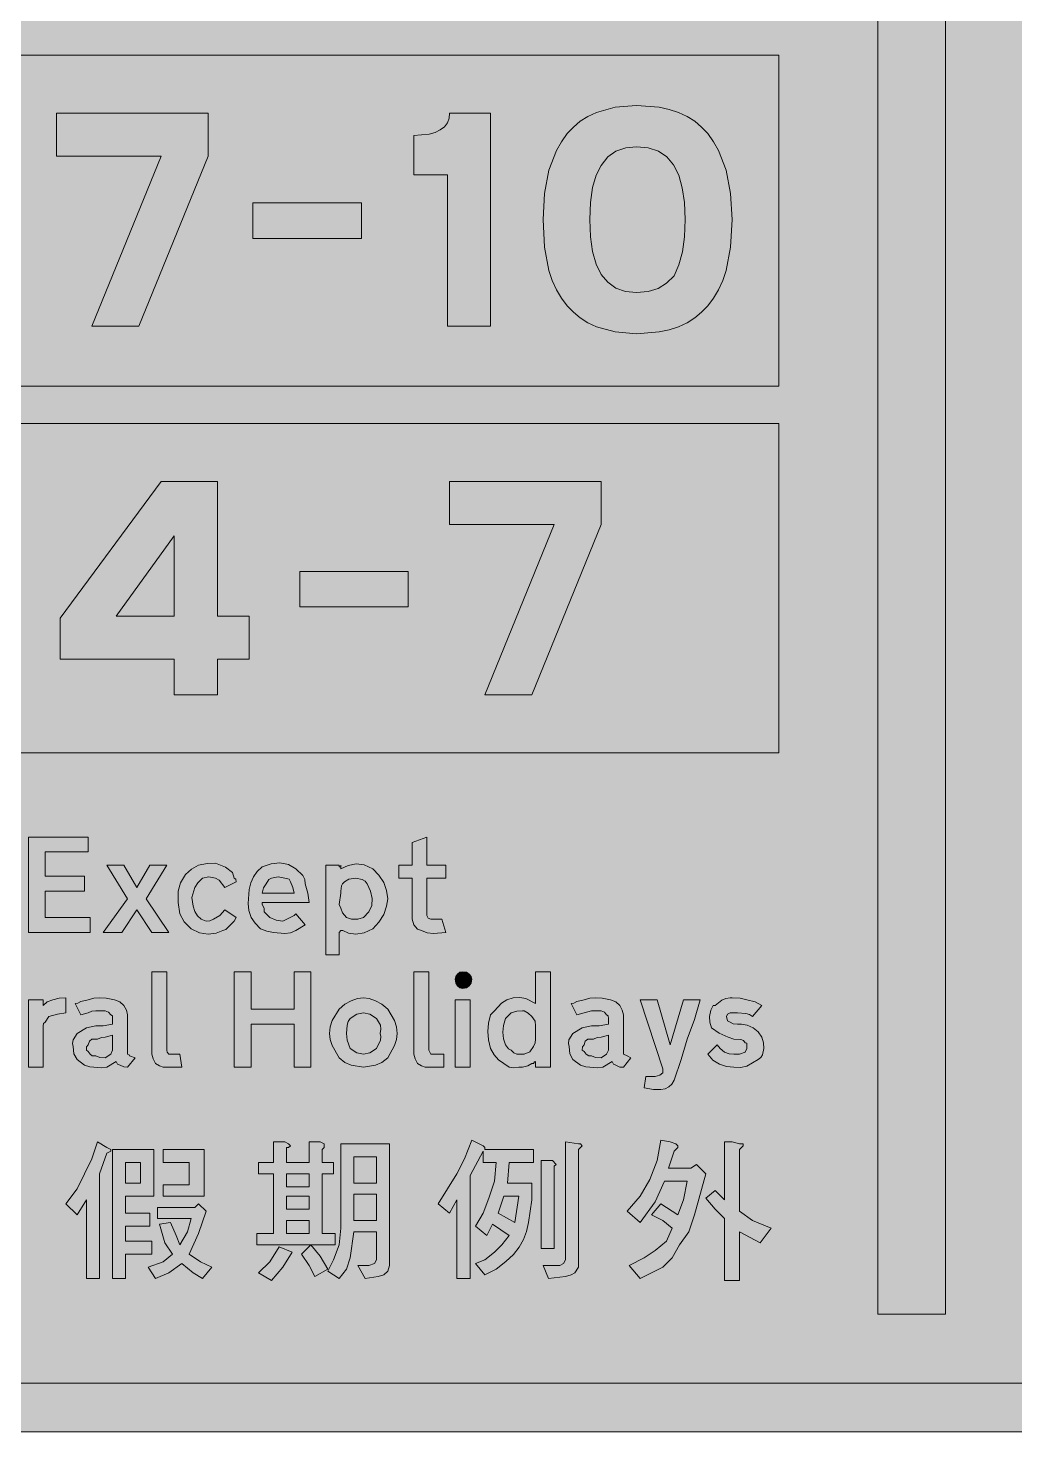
# Model space of a CAD drawing. Header units: metres. Extents: x 142 to 427, y 6 to 266.
# Drawn here: x 189.7 to 284.6, y 6.3 to 141.4 of the extents above; entities that cross this region are included whole.
import ezdxf

# ---------------------------------------------------------------- set-up
doc = ezdxf.new("R2010")
doc.units = ezdxf.units.M
for name, color, linetype, true_color in [('FILL_BLACK_000000', 7, 'Continuous', 0x000000), ('FILL_BLUE_0000FF', 7, 'Continuous', 0x0000ff), ('FILL_WHITE_FFFFFF', 7, 'Continuous', 0xffffff), ('STROKE_BLUE_0000FF', 7, 'Continuous', 0x0000ff), ('STROKE_WHITE_FFFFFF', 7, 'Continuous', 0xffffff)]:
    doc.layers.add(name, color=color, linetype=linetype, true_color=true_color)

msp = doc.modelspace()

# ---------------------------------------------------------------- hatches: boundary and pattern name
at = {"layer": 'FILL_BLACK_000000', "true_color": 0x000000}
h = msp.add_hatch(color=7, dxfattribs=at)
h.dxf.hatch_style = 1
h.paths.add_polyline_path([(256.84, 118.06), (256.51, 117.07), (256.11, 116.18), (255.63, 115.38), (255.06, 114.66), (254.48, 114.03), (253.81, 113.48), (253.07, 113.01), (252.25, 112.63), (251.35, 112.34), (250.38, 112.13), (248.22, 111.96), (246.17, 112.13), (244.35, 112.63), (243.54, 113.01), (242.8, 113.48), (242.14, 114.03), (241.56, 114.66), (240.99, 115.38), (240.51, 116.18), (240.11, 117.07), (239.78, 118.06), (239.36, 120.3), (239.22, 122.94), (239.36, 125.47), (239.78, 127.69), (240.51, 129.6), (240.99, 130.44), (241.56, 131.22), (242.14, 131.85), (242.8, 132.4), (243.54, 132.87), (244.35, 133.24), (246.17, 133.75), (248.22, 133.92), (250.38, 133.75), (251.35, 133.54), (252.25, 133.24), (253.07, 132.87), (253.81, 132.4), (254.48, 131.85), (255.06, 131.22), (255.63, 130.44), (256.11, 129.6), (256.84, 127.69), (257.26, 125.47), (257.4, 122.94), (257.26, 120.3), (256.84, 118.06)])
h.paths.add_polyline_path([(252.62, 126.01), (252.27, 127.22), (251.78, 128.2), (251.12, 128.97), (250.32, 129.52), (249.35, 129.85), (248.22, 129.96), (247.18, 129.86), (246.24, 129.53), (245.44, 128.97), (244.8, 128.16), (244.33, 127.22), (243.99, 126.02), (243.79, 124.59), (243.72, 122.94), (243.79, 121.29), (243.99, 119.87), (244.34, 118.66), (244.82, 117.67), (245.45, 116.91), (246.23, 116.36), (247.15, 116.03), (248.22, 115.92), (249.34, 116.02), (250.29, 116.32), (251.11, 116.83), (251.82, 117.54), (252.29, 118.59), (252.63, 119.83), (252.83, 121.29), (252.9, 122.94), (252.83, 124.59), (252.62, 126.01)], flags=16)
h = msp.add_hatch(color=7, dxfattribs=at)
h.dxf.hatch_style = 1
h.paths.add_polyline_path([(202.5, 129.06), (192.42, 129.06), (192.42, 133.2), (207, 133.2), (207, 129.06), (200.34, 112.68), (195.84, 112.68), (202.5, 129.06)])
h = msp.add_hatch(color=7, dxfattribs=at)
h.dxf.hatch_style = 1
h.paths.add_polyline_path([(234.18, 112.68), (230.04, 112.68), (230.04, 127.26), (226.8, 127.26), (226.8, 131.04), (228.26, 131.17), (228.85, 131.34), (229.32, 131.58), (229.76, 131.88), (230.04, 132.25), (230.18, 132.69), (230.22, 133.2), (234.18, 133.2), (234.18, 112.68)])
h = msp.add_hatch(color=7, dxfattribs=at)
h.dxf.hatch_style = 1
h.paths.add_polyline_path([(221.76, 124.56), (221.76, 121.14), (211.32, 121.14), (211.32, 124.56), (221.76, 124.56)])
h = msp.add_hatch(color=7, dxfattribs=at)
h.dxf.hatch_style = 1
h.paths.add_polyline_path([(210.96, 80.64), (207.9, 80.64), (207.9, 77.22), (203.76, 77.22), (203.76, 80.64), (192.78, 80.64), (192.78, 84.6), (202.5, 97.74), (207.9, 97.74), (207.9, 84.78), (210.96, 84.78), (210.96, 80.64)])
h.paths.add_polyline_path([(203.76, 84.78), (203.76, 92.52), (198.18, 84.78), (203.76, 84.78)], flags=16)
h = msp.add_hatch(color=7, dxfattribs=at)
h.dxf.hatch_style = 1
h.paths.add_polyline_path([(240.3, 93.6), (230.22, 93.6), (230.22, 97.74), (244.8, 97.74), (244.8, 93.6), (238.14, 77.22), (233.64, 77.22), (240.3, 93.6)])
h = msp.add_hatch(color=7, dxfattribs=at)
h.dxf.hatch_style = 1
h.paths.add_polyline_path([(226.26, 89.1), (226.26, 85.68), (215.82, 85.68), (215.82, 89.1), (226.26, 89.1)])
at = {"layer": 'FILL_BLUE_0000FF', "true_color": 0x0000ff}
h = msp.add_hatch(color=7, dxfattribs=at)
h.dxf.hatch_style = 1
h.paths.add_polyline_path([(417.6, 260.64), (418.54, 260.57), (419.45, 260.32), (420.28, 259.88), (421.02, 259.2), (421.7, 258.46), (422.15, 257.62), (422.39, 256.72), (422.46, 255.78), (422.46, 15.84), (422.39, 15), (422.15, 14.13), (421.7, 13.26), (421.02, 12.42), (420.28, 11.82), (419.45, 11.36), (418.54, 11.08), (417.6, 10.98), (151.92, 10.98), (150.95, 11.09), (150.12, 11.34), (149.18, 11.88), (148.5, 12.42), (147.83, 13.23), (147.42, 14.04), (147.11, 15.01), (147.06, 15.84), (147.06, 255.78), (147.16, 256.76), (147.44, 257.68), (147.89, 258.5), (148.48, 259.22), (149.2, 259.81), (150.02, 260.26), (150.94, 260.54), (151.92, 260.64), (417.6, 260.64)])
at = {"layer": 'FILL_WHITE_FFFFFF', "true_color": 0xffffff}
h = msp.add_hatch(color=7, dxfattribs=at)
h.dxf.hatch_style = 1
h.paths.add_polyline_path([(149.96, 6.47), (148.14, 6.97), (146.45, 7.82), (144.9, 9), (144.27, 9.71), (143.72, 10.47), (142.88, 12.15), (142.37, 13.96), (142.2, 15.84), (142.2, 255.78), (142.36, 257.51), (142.58, 258.44), (142.92, 259.38), (143.25, 260.29), (143.71, 261.13), (144.26, 261.91), (144.9, 262.62), (146.54, 263.83), (148.32, 264.78), (149.16, 265.12), (150.05, 265.34), (151.92, 265.5), (417.6, 265.5), (419.4, 265.34), (420.28, 265.12), (421.2, 264.78), (422.96, 263.83), (424.44, 262.62), (425.18, 261.91), (425.79, 261.13), (426.26, 260.29), (426.6, 259.38), (426.94, 258.44), (427.16, 257.51), (427.32, 255.78), (427.32, 15.84), (427.16, 14.13), (426.94, 13.26), (426.6, 12.42), (426.26, 11.51), (425.79, 10.64), (425.18, 9.81), (424.44, 9), (422.96, 7.78), (421.2, 6.84), (419.4, 6.43), (417.6, 6.3), (151.92, 6.3), (149.96, 6.47)])
h = msp.add_hatch(color=7, dxfattribs=at)
h.dxf.hatch_style = 1
h.paths.add_polyline_path([(277.92, 254.16), (277.92, 17.64), (271.44, 17.64), (271.44, 254.16), (277.92, 254.16)])
h = msp.add_hatch(color=7, dxfattribs=at)
h.dxf.hatch_style = 1
h.paths.add_polyline_path([(261.9, 138.78), (261.9, 106.92), (156.6, 106.92), (156.6, 138.78), (261.9, 138.78)])
h = msp.add_hatch(color=7, dxfattribs=at)
h.dxf.hatch_style = 1
h.paths.add_polyline_path([(261.9, 103.32), (261.9, 71.64), (156.6, 71.64), (156.6, 103.32), (261.9, 103.32)])
h = msp.add_hatch(color=7, dxfattribs=at)
h.dxf.hatch_style = 1
h.paths.add_polyline_path([(189.72, 63.54), (195.48, 63.54), (195.48, 62.1), (191.34, 62.1), (191.34, 59.76), (195.12, 59.76), (195.12, 58.32), (191.34, 58.32), (191.34, 55.8), (195.66, 55.8), (195.66, 54.36), (189.72, 54.36), (189.72, 63.54)])
h = msp.add_hatch(color=7, dxfattribs=at)
h.dxf.hatch_style = 1
h.paths.add_polyline_path([(228.17, 55.73), (228.42, 55.62), (228.96, 55.62), (229.5, 55.62), (229.86, 54.36), (228.69, 54.25), (228.09, 54.33), (227.52, 54.54), (227.16, 54.67), (226.8, 55.08), (226.62, 55.62), (226.62, 59.58), (225.36, 59.58), (225.36, 60.84), (226.62, 60.84), (226.62, 63), (228.06, 63.54), (228.06, 60.84), (229.86, 60.84), (229.86, 59.58), (228.06, 59.58), (228.06, 55.98), (228.17, 55.73)])
h = msp.add_hatch(color=7, dxfattribs=at)
h.dxf.hatch_style = 1
h.paths.add_polyline_path([(200.16, 56.52), (198.72, 54.36), (196.92, 54.36), (199.26, 57.6), (197.28, 60.84), (198.9, 60.84), (200.16, 58.68), (201.42, 60.84), (203.04, 60.84), (201.06, 57.6), (203.22, 54.36), (201.6, 54.36), (200.16, 56.52)])
h = msp.add_hatch(color=7, dxfattribs=at)
h.dxf.hatch_style = 1
h.paths.add_polyline_path([(209.52, 55.44), (208.98, 54.9), (208.71, 54.65), (208.44, 54.54), (207.79, 54.29), (207, 54.18), (206.19, 54.31), (205.38, 54.72), (204.71, 55.37), (204.3, 56.16), (204.14, 57.24), (204.12, 58.32), (204.35, 59.13), (204.84, 59.94), (205.4, 60.46), (206.1, 60.84), (206.91, 61), (207.72, 61.02), (208.67, 60.64), (209.34, 60.12), (209.52, 59.58), (209.68, 59.47), (209.7, 59.22), (208.62, 58.68), (208.08, 59.4), (207.72, 59.58), (207.09, 59.71), (206.46, 59.58), (206.03, 59.13), (205.74, 58.68), (205.45, 57.71), (205.56, 56.88), (205.73, 56.38), (205.99, 55.96), (206.34, 55.64), (206.82, 55.44), (207.18, 55.46), (207.54, 55.62), (208.15, 56), (208.62, 56.52), (209.7, 55.8), (209.52, 55.44)])
h = msp.add_hatch(color=7, dxfattribs=at)
h.dxf.hatch_style = 1
h.paths.add_polyline_path([(212.4, 56.34), (212.94, 55.8), (213.57, 55.55), (214.2, 55.44), (215.28, 55.98), (215.46, 56.16), (216.36, 55.08), (215.46, 54.54), (214.92, 54.33), (214.38, 54.25), (213.3, 54.36), (212.67, 54.47), (212.04, 54.72), (211.52, 55.26), (211.14, 55.8), (210.93, 56.47), (210.85, 57.15), (210.96, 58.5), (211.13, 59.14), (211.39, 59.71), (211.74, 60.22), (212.22, 60.66), (213.06, 60.96), (213.91, 61.04), (214.73, 60.89), (215.46, 60.48), (216.11, 59.83), (216.3, 59.44), (216.36, 59.04), (216.61, 58.14), (216.72, 57.24), (212.22, 57.24), (212.22, 57.06), (212.4, 56.7), (212.4, 56.34)])
h.paths.add_polyline_path([(215.17, 58.68), (214.92, 59.22), (214.79, 59.47), (214.38, 59.58), (213.75, 59.71), (213.12, 59.58), (212.85, 59.44), (212.58, 59.04), (212.33, 58.66), (212.22, 58.14), (215.28, 58.14), (215.17, 58.68)], flags=16)
h = msp.add_hatch(color=7, dxfattribs=at)
h.dxf.hatch_style = 1
h.paths.add_polyline_path([(221.24, 60.95), (222.03, 60.86), (222.84, 60.48), (223.44, 59.88), (223.9, 59.17), (224.18, 58.4), (224.28, 57.6), (224.18, 56.87), (223.9, 56.09), (223.44, 55.35), (222.84, 54.72), (222.03, 54.31), (221.22, 54.18), (220.52, 54.29), (219.96, 54.54), (219.78, 54.54), (219.6, 54.36), (219.6, 52.2), (218.34, 52.2), (218.34, 60.84), (219.6, 60.84), (219.6, 60.66), (219.78, 60.66), (219.78, 60.48), (220.49, 60.81), (221.24, 60.95)])
h.paths.add_polyline_path([(219.83, 58.84), (219.78, 58.32), (219.78, 58.14), (219.6, 57.06), (219.78, 56.7), (219.92, 56.25), (220.32, 55.8), (220.79, 55.64), (221.4, 55.62), (221.94, 55.78), (222.48, 56.34), (222.76, 56.94), (222.8, 57.62), (222.63, 58.34), (222.3, 59.04), (222.11, 59.28), (221.83, 59.44), (221.22, 59.58), (220.55, 59.47), (220.14, 59.22), (219.93, 59.05), (219.83, 58.84)], flags=16)
h = msp.add_hatch(color=7, dxfattribs=at)
h.dxf.hatch_style = 1
h.paths.add_polyline_path([(201.6, 50.58), (203.04, 50.58), (203.04, 43.02), (203.06, 42.84), (203.22, 42.66), (203.4, 42.66), (203.94, 42.66), (204.3, 42.66), (204.48, 41.4), (203.58, 41.4), (202.68, 41.4), (202.32, 41.51), (201.96, 41.76), (201.71, 42.21), (201.6, 42.66), (201.6, 50.58)])
h = msp.add_hatch(color=7, dxfattribs=at)
h.dxf.hatch_style = 1
h.paths.add_polyline_path([(215.28, 45.54), (211.14, 45.54), (211.14, 41.4), (209.52, 41.4), (209.52, 50.58), (211.14, 50.58), (211.14, 46.98), (215.28, 46.98), (215.28, 50.58), (216.9, 50.58), (216.9, 41.4), (215.28, 41.4), (215.28, 45.54)])
h = msp.add_hatch(color=7, dxfattribs=at)
h.dxf.hatch_style = 1
h.paths.add_polyline_path([(226.8, 50.58), (228.24, 50.58), (228.24, 43.02), (228.42, 42.66), (228.6, 42.66), (229.14, 42.66), (229.68, 42.66), (229.68, 41.4), (228.78, 41.4), (227.88, 41.4), (227.52, 41.51), (227.16, 41.76), (226.91, 42.21), (226.8, 42.66), (226.8, 50.58)])
h = msp.add_hatch(color=7, dxfattribs=at)
h.dxf.hatch_style = 1
h.paths.add_polyline_path([(232.32, 49.49), (232.13, 49.21), (231.85, 49.02), (231.48, 48.96), (231.22, 49.02), (230.99, 49.21), (230.82, 49.49), (230.76, 49.86), (230.82, 50.12), (230.99, 50.35), (231.22, 50.52), (231.48, 50.58), (231.85, 50.52), (232.13, 50.35), (232.32, 50.12), (232.38, 49.86), (232.32, 49.49)])
h = msp.add_hatch(color=7, dxfattribs=at)
h.dxf.hatch_style = 1
h.paths.add_polyline_path([(237.24, 41.4), (236.88, 41.4), (236.43, 41.33), (235.98, 41.4), (234.95, 42.1), (234.51, 42.59), (234.18, 43.2), (233.98, 44.01), (233.91, 44.82), (233.98, 45.63), (234.18, 46.44), (234.54, 46.8), (235.24, 47.56), (235.73, 47.86), (236.34, 48.06), (236.98, 48.1), (237.56, 47.99), (238.5, 47.52), (238.5, 50.58), (239.94, 50.58), (239.94, 41.4), (238.5, 41.4), (238.5, 41.94), (238.41, 41.92), (238.32, 41.76), (238.14, 41.76), (237.76, 41.51), (237.24, 41.4)])
h.paths.add_polyline_path([(238.32, 43.38), (238.48, 43.74), (238.5, 44.1), (238.5, 45.36), (238.46, 45.81), (238.14, 46.26), (237.78, 46.6), (237.42, 46.8), (237.24, 46.8), (236.7, 46.78), (236.16, 46.62), (235.62, 46.08), (235.42, 45.41), (235.35, 44.75), (235.42, 44.13), (235.62, 43.56), (235.89, 43.15), (236.16, 43.02), (236.43, 42.77), (236.7, 42.66), (237.42, 42.66), (237.94, 42.88), (238.32, 43.38)], flags=16)
h = msp.add_hatch(color=7, dxfattribs=at)
h.dxf.hatch_style = 1
h.paths.add_polyline_path([(191.54, 47.68), (192.06, 47.88), (192.69, 48.04), (193.32, 48.06), (193.32, 46.62), (192.51, 46.51), (191.7, 46.26), (191.34, 45.72), (191.18, 45.61), (191.16, 45.36), (191.16, 41.4), (189.72, 41.4), (189.72, 47.88), (191.16, 47.88), (191.16, 47.34), (191.54, 47.68)])
h = msp.add_hatch(color=7, dxfattribs=at)
h.dxf.hatch_style = 1
h.paths.add_polyline_path([(198.9, 41.42), (198.54, 41.58), (198.29, 41.69), (198.18, 41.94), (197.28, 41.4), (196.72, 41.33), (196.02, 41.4), (195.64, 41.42), (195.12, 41.58), (194.4, 42.12), (194.09, 42.68), (194.04, 43.38), (193.97, 43.68), (194.02, 44.01), (194.4, 44.64), (195.3, 45.18), (196.2, 45.36), (196.92, 45.36), (197.82, 45.54), (197.82, 45.72), (197.82, 46.08), (197.8, 46.33), (197.64, 46.44), (197.44, 46.69), (197.1, 46.8), (196.2, 46.8), (195.84, 46.78), (195.48, 46.62), (194.76, 46.44), (194.22, 47.52), (194.49, 47.54), (194.76, 47.7), (195.48, 47.88), (196.02, 48.04), (196.56, 48.06), (197.21, 48.04), (198, 47.88), (198.52, 47.68), (198.9, 47.34), (199.15, 46.89), (199.26, 46.44), (199.26, 45.72), (199.26, 45), (199.26, 43.02), (199.26, 42.66), (199.42, 42.57), (199.44, 42.48), (199.98, 42.3), (199.26, 41.4), (198.9, 41.42)])
h.paths.add_polyline_path([(197.1, 42.3), (197.64, 42.66), (197.82, 43.02), (197.82, 44.46), (197.1, 44.28), (196.74, 44.26), (196.38, 44.1), (195.84, 44.1), (195.59, 43.9), (195.48, 43.56), (195.32, 43.36), (195.3, 43.02), (195.48, 42.91), (195.66, 42.66), (195.86, 42.5), (196.2, 42.48), (196.58, 42.32), (197.1, 42.3)], flags=16)
h = msp.add_hatch(color=7, dxfattribs=at)
h.dxf.hatch_style = 1
h.paths.add_polyline_path([(218.95, 45.88), (219.6, 46.98), (220.17, 47.45), (220.77, 47.79), (221.37, 47.99), (221.94, 48.06), (222.51, 47.99), (223.11, 47.79), (223.71, 47.45), (224.28, 46.98), (224.93, 45.88), (225.12, 45.28), (225.18, 44.64), (225.12, 44.07), (224.93, 43.47), (224.28, 42.3), (223.71, 41.86), (223.11, 41.58), (221.94, 41.4), (220.77, 41.58), (220.17, 41.86), (219.6, 42.3), (218.95, 43.47), (218.76, 44.07), (218.7, 44.64), (218.76, 45.28), (218.95, 45.88)])
h.paths.add_polyline_path([(220.68, 46.08), (220.47, 45.78), (220.37, 45.43), (220.32, 44.64), (220.37, 43.99), (220.68, 43.2), (221.31, 42.79), (221.94, 42.66), (222.57, 42.79), (223.2, 43.2), (223.58, 43.99), (223.63, 44.34), (223.56, 44.64), (223.63, 45.04), (223.58, 45.43), (223.2, 46.08), (222.57, 46.48), (221.94, 46.62), (221.31, 46.48), (220.68, 46.08)], flags=16)
h = msp.add_hatch(color=7, dxfattribs=at)
h.dxf.hatch_style = 1
h.paths.add_polyline_path([(232.2, 47.88), (232.2, 41.4), (230.76, 41.4), (230.76, 47.88), (232.2, 47.88)])
h = msp.add_hatch(color=7, dxfattribs=at)
h.dxf.hatch_style = 1
h.paths.add_polyline_path([(246.6, 41.4), (246.24, 41.58), (245.99, 41.69), (245.88, 41.94), (244.98, 41.4), (244.42, 41.33), (243.72, 41.4), (243.34, 41.42), (242.82, 41.58), (242.1, 42.12), (241.79, 42.68), (241.74, 43.38), (241.67, 43.68), (241.72, 44.01), (242.1, 44.64), (243, 45.18), (243.9, 45.36), (244.62, 45.36), (245.52, 45.54), (245.52, 45.72), (245.52, 46.08), (245.5, 46.33), (245.34, 46.44), (245.14, 46.69), (244.8, 46.8), (243.9, 46.8), (243.18, 46.62), (242.46, 46.44), (241.92, 47.52), (242.19, 47.54), (242.46, 47.7), (243.18, 47.88), (243.72, 48.04), (244.26, 48.06), (244.91, 48.04), (245.7, 47.88), (246.22, 47.68), (246.6, 47.34), (246.85, 46.89), (246.96, 46.44), (246.96, 45.72), (246.96, 45), (246.96, 43.02), (246.96, 42.66), (247.32, 42.48), (247.68, 42.3), (246.96, 41.4), (246.6, 41.4)])
h.paths.add_polyline_path([(244.8, 42.3), (245.34, 42.66), (245.52, 43.02), (245.52, 44.46), (244.8, 44.28), (244.44, 44.26), (244.08, 44.1), (243.54, 44.1), (243.29, 43.9), (243.18, 43.56), (243.02, 43.36), (243, 43.02), (243.18, 42.91), (243.36, 42.66), (243.63, 42.5), (243.9, 42.48), (244.28, 42.32), (244.8, 42.3)], flags=16)
h = msp.add_hatch(color=7, dxfattribs=at)
h.dxf.hatch_style = 1
h.paths.add_polyline_path([(250.74, 41.22), (248.58, 47.88), (250.2, 47.88), (251.46, 43.56), (252.72, 47.88), (254.34, 47.88), (253.78, 45.99), (253.08, 44.1), (252.52, 42.12), (251.82, 40.14), (251.62, 39.77), (251.33, 39.49), (250.96, 39.3), (250.56, 39.24), (249.84, 39.24), (248.94, 39.42), (249.12, 40.5), (250.02, 40.5), (250.45, 40.61), (250.74, 40.86), (250.74, 41.22)])
h = msp.add_hatch(color=7, dxfattribs=at)
h.dxf.hatch_style = 1
h.paths.add_polyline_path([(257.94, 45.54), (258.05, 45.54), (258.12, 45.54), (258.3, 45.54), (258.86, 45.44), (259.43, 45.18), (259.92, 44.78), (260.28, 44.28), (260.44, 43.74), (260.46, 43.2), (260.33, 42.59), (260.16, 42.31), (259.92, 42.12), (258.82, 41.49), (258.22, 41.36), (257.58, 41.4), (256.88, 41.47), (256.19, 41.69), (255.56, 42.08), (255.06, 42.66), (255.96, 43.56), (256.25, 43.2), (256.68, 42.84), (257.13, 42.68), (257.58, 42.66), (258.12, 42.66), (258.66, 42.84), (258.84, 43.2), (258.84, 43.56), (258.82, 43.72), (258.66, 43.74), (258.49, 43.95), (258.26, 44.05), (257.58, 44.1), (257.04, 44.28), (256.16, 44.66), (255.42, 45.18), (255.26, 45.72), (255.24, 46.26), (255.35, 46.87), (255.6, 47.34), (255.78, 47.34), (256.43, 47.83), (256.82, 48), (257.22, 48.06), (257.4, 48.06), (258.19, 48.04), (258.84, 47.88), (259.63, 47.68), (260.28, 47.34), (259.38, 46.26), (259.08, 46.47), (258.73, 46.57), (257.94, 46.62), (257.22, 46.62), (256.97, 46.51), (256.86, 46.26), (256.97, 45.85), (257.22, 45.72), (257.51, 45.56), (257.94, 45.54)])
h = msp.add_hatch(color=7, dxfattribs=at)
h.dxf.hatch_style = 1
h.paths.add_polyline_path([(197.64, 33.48), (197.64, 33.3), (197.28, 33.12), (196.56, 31.14), (196.56, 21.06), (195.3, 21.06), (195.3, 28.62), (194.4, 27.18), (193.32, 28.26), (194.4, 29.7), (195.84, 32.58), (196.38, 34.2), (197.28, 33.66), (197.64, 33.48)])
h = msp.add_hatch(color=7, dxfattribs=at)
h.dxf.hatch_style = 1
h.paths.add_polyline_path([(214.74, 34.02), (214.92, 33.84), (214.74, 33.66), (214.56, 33.66), (214.56, 32.22), (216.72, 32.22), (216.72, 34.2), (217.8, 34.2), (218.16, 34.02), (218.16, 33.66), (217.98, 33.48), (217.98, 32.22), (219.06, 32.22), (219.06, 31.14), (217.98, 31.14), (217.98, 25.38), (219.24, 25.38), (219.24, 24.3), (211.68, 24.3), (211.68, 25.38), (213.3, 25.38), (213.3, 31.14), (211.86, 31.14), (211.86, 32.22), (213.3, 32.22), (213.3, 34.2), (214.38, 34.2), (214.74, 34.02)])
h.paths.add_polyline_path([(214.56, 27.72), (216.72, 27.72), (216.72, 28.98), (214.56, 28.98), (214.56, 27.72)], flags=16)
h.paths.add_polyline_path([(214.56, 26.64), (214.56, 25.38), (216.72, 25.38), (216.72, 26.64), (214.56, 26.64)], flags=16)
h.paths.add_polyline_path([(216.72, 31.14), (214.56, 31.14), (214.56, 29.88), (216.72, 29.88), (216.72, 31.14)], flags=16)
h = msp.add_hatch(color=7, dxfattribs=at)
h.dxf.hatch_style = 1
h.paths.add_polyline_path([(224.28, 21.78), (223.92, 21.42), (223.38, 21.24), (222.12, 21.06), (221.4, 22.32), (222.48, 22.32), (223.02, 22.5), (223.2, 22.86), (223.2, 25.56), (221.04, 25.56), (220.68, 23.04), (220.32, 21.96), (219.6, 21.06), (218.52, 21.78), (219.06, 22.86), (219.6, 24.3), (219.78, 25.92), (219.78, 34.02), (224.46, 34.02), (224.46, 22.32), (224.28, 21.78)])
h.paths.add_polyline_path([(221.04, 29.16), (221.04, 26.64), (223.2, 26.64), (223.2, 29.16), (221.04, 29.16)], flags=16)
h.paths.add_polyline_path([(223.2, 32.76), (221.04, 32.76), (221.04, 30.24), (223.2, 30.24), (223.2, 32.76)], flags=16)
h = msp.add_hatch(color=7, dxfattribs=at)
h.dxf.hatch_style = 1
h.paths.add_polyline_path([(231.66, 32.58), (232.38, 34.38), (233.46, 33.84), (233.64, 33.66), (233.64, 33.48), (238.32, 33.48), (238.32, 32.22), (235.98, 32.22), (235.8, 30.24), (238.14, 30.24), (238.14, 28.62), (237.83, 26.46), (237.62, 25.58), (237.33, 24.8), (236.93, 24.08), (236.38, 23.38), (235.65, 22.69), (234.72, 21.96), (233.64, 21.42), (232.74, 22.5), (233.64, 22.86), (234.54, 23.58), (235.26, 24.3), (235.98, 25.2), (234.36, 26.28), (233.82, 25.2), (232.74, 26.1), (233.46, 27.36), (234, 28.8), (234.54, 30.42), (234.72, 32.22), (233.46, 32.22), (233.46, 33.3), (232.2, 30.96), (232.2, 21.06), (230.94, 21.06), (230.94, 28.62), (230.22, 27.36), (229.14, 28.26), (230.94, 31.14), (231.66, 32.58)])
h.paths.add_polyline_path([(236.52, 26.46), (236.88, 28.98), (235.44, 28.98), (234.9, 27.36), (236.52, 26.46)], flags=16)
h = msp.add_hatch(color=7, dxfattribs=at)
h.dxf.hatch_style = 1
h.paths.add_polyline_path([(242.64, 34.02), (242.82, 34.02), (243, 33.84), (242.82, 33.66), (242.64, 33.48), (242.64, 22.14), (242.28, 21.6), (241.92, 21.42), (241.38, 21.24), (239.76, 21.06), (239.22, 22.32), (240.84, 22.32), (241.2, 22.5), (241.38, 22.86), (241.38, 34.2), (242.64, 34.02)])
h = msp.add_hatch(color=7, dxfattribs=at)
h.dxf.hatch_style = 1
h.paths.add_polyline_path([(252, 34.02), (252.18, 33.84), (252.18, 33.66), (251.82, 33.3), (251.28, 31.68), (253.44, 31.68), (253.98, 32.04), (254.88, 31.14), (253.8, 27.18), (253.26, 25.56), (252.36, 24.3), (251.64, 23.04), (250.74, 22.14), (249.66, 21.6), (248.58, 21.06), (247.5, 22.32), (248.94, 23.04), (250.02, 23.76), (251.1, 24.66), (251.64, 25.92), (250.74, 26.64), (249.66, 27.18), (250.56, 28.26), (252.18, 27.18), (252.72, 28.62), (253.08, 30.42), (250.92, 30.42), (250.02, 28.44), (248.58, 26.46), (247.32, 27.54), (248.58, 28.98), (249.48, 30.6), (250.2, 32.4), (250.56, 34.38), (251.46, 34.2), (252, 34.02)])
h = msp.add_hatch(color=7, dxfattribs=at)
h.dxf.hatch_style = 1
h.paths.add_polyline_path([(258.12, 34.02), (258.48, 34.02), (258.48, 33.84), (258.12, 33.48), (258.12, 27.54), (259.38, 26.64), (261.18, 25.92), (260.1, 24.48), (258.12, 25.56), (258.12, 20.88), (256.68, 20.88), (256.68, 26.82), (255.78, 27.72), (254.88, 28.8), (255.78, 29.52), (256.68, 28.62), (256.68, 34.2), (257.4, 34.2), (258.12, 34.02)])
h = msp.add_hatch(color=7, dxfattribs=at)
h.dxf.hatch_style = 1
h.paths.add_polyline_path([(201.78, 28.98), (199.08, 28.98), (199.08, 27.36), (201.42, 27.36), (201.42, 26.1), (199.08, 26.1), (199.08, 24.66), (201.6, 24.66), (201.6, 23.4), (199.08, 23.4), (199.08, 21.06), (197.82, 21.06), (197.82, 33.48), (201.78, 33.48), (201.78, 28.98)])
h.paths.add_polyline_path([(200.52, 32.22), (199.08, 32.22), (199.08, 30.24), (200.52, 30.24), (200.52, 32.22)], flags=16)
h = msp.add_hatch(color=7, dxfattribs=at)
h.dxf.hatch_style = 1
h.paths.add_polyline_path([(206.64, 33.48), (206.64, 28.98), (202.68, 28.98), (202.68, 30.06), (205.2, 30.06), (205.2, 32.22), (202.68, 32.22), (202.68, 33.48), (206.64, 33.48)])
h = msp.add_hatch(color=7, dxfattribs=at)
h.dxf.hatch_style = 1
h.paths.add_polyline_path([(240.12, 32.4), (240.48, 32.04), (240.3, 31.86), (240.3, 23.94), (239.04, 23.94), (239.04, 32.4), (240.12, 32.4)])
h = msp.add_hatch(color=7, dxfattribs=at)
h.dxf.hatch_style = 1
h.paths.add_polyline_path([(205.74, 27.9), (206.1, 28.26), (206.82, 27.54), (206.1, 25.38), (205.2, 23.4), (206.28, 22.68), (207.36, 22.14), (206.46, 21.06), (205.56, 21.6), (204.48, 22.5), (203.22, 21.6), (201.96, 21.06), (201.24, 22.14), (202.68, 22.68), (203.58, 23.4), (202.86, 24.48), (202.32, 26.28), (203.4, 26.46), (203.94, 25.2), (204.3, 24.3), (205.02, 25.56), (205.38, 26.82), (202.14, 26.82), (202.14, 27.9), (205.74, 27.9)])
h = msp.add_hatch(color=7, dxfattribs=at)
h.dxf.hatch_style = 1
h.paths.add_polyline_path([(212.94, 22.68), (213.84, 24.12), (215.1, 23.58), (214.2, 22.14), (213.12, 20.88), (211.86, 21.6), (212.94, 22.68)])
h = msp.add_hatch(color=7, dxfattribs=at)
h.dxf.hatch_style = 1
h.paths.add_polyline_path([(217.8, 23.22), (218.52, 21.96), (217.26, 21.24), (216.72, 22.32), (216, 23.4), (216.9, 24.3), (217.8, 23.22)])

# ---------------------------------------------------------------- linework, layer by layer
at = {"layer": 'FILL_BLACK_000000', "lineweight": 0, "true_color": 0x000000}
for points in [[(256.84, 118.06), (256.51, 117.07), (256.11, 116.18), (255.63, 115.38), (255.06, 114.66), (254.48, 114.03), (253.81, 113.48), (253.07, 113.01), (252.25, 112.63), (251.35, 112.34), (250.38, 112.13), (248.22, 111.96), (246.17, 112.13), (244.35, 112.63), (243.54, 113.01), (242.8, 113.48), (242.14, 114.03), (241.56, 114.66), (240.99, 115.38), (240.51, 116.18), (240.11, 117.07), (239.78, 118.06), (239.36, 120.3), (239.22, 122.94), (239.36, 125.47), (239.78, 127.69), (240.51, 129.6), (240.99, 130.44), (241.56, 131.22), (242.14, 131.85), (242.8, 132.4), (243.54, 132.87), (244.35, 133.24), (246.17, 133.75), (248.22, 133.92), (250.38, 133.75), (251.35, 133.54), (252.25, 133.24), (253.07, 132.87), (253.81, 132.4), (254.48, 131.85), (255.06, 131.22), (255.63, 130.44), (256.11, 129.6), (256.84, 127.69), (257.26, 125.47), (257.4, 122.94), (257.26, 120.3)], [(202.5, 129.06), (192.42, 129.06), (192.42, 133.2), (207, 133.2), (207, 129.06), (200.34, 112.68), (195.84, 112.68)], [(234.18, 112.68), (230.04, 112.68), (230.04, 127.26), (226.8, 127.26), (226.8, 131.04), (228.26, 131.17), (228.85, 131.34), (229.32, 131.58), (229.76, 131.88), (230.04, 132.25), (230.18, 132.69), (230.22, 133.2), (234.18, 133.2)], [(252.62, 126.01), (252.27, 127.22), (251.78, 128.2), (251.12, 128.97), (250.32, 129.52), (249.35, 129.85), (248.22, 129.96), (247.18, 129.86), (246.24, 129.53), (245.44, 128.97), (244.8, 128.16), (244.33, 127.22), (243.99, 126.02), (243.79, 124.59), (243.72, 122.94), (243.79, 121.29), (243.99, 119.87), (244.34, 118.66), (244.82, 117.67), (245.45, 116.91), (246.23, 116.36), (247.15, 116.03), (248.22, 115.92), (249.34, 116.02), (250.29, 116.32), (251.11, 116.83), (251.82, 117.54), (252.29, 118.59), (252.63, 119.83), (252.83, 121.29), (252.9, 122.94), (252.83, 124.59)], [(221.76, 124.56), (221.76, 121.14), (211.32, 121.14), (211.32, 124.56)], [(210.96, 80.64), (207.9, 80.64), (207.9, 77.22), (203.76, 77.22), (203.76, 80.64), (192.78, 80.64), (192.78, 84.6), (202.5, 97.74), (207.9, 97.74), (207.9, 84.78), (210.96, 84.78)], [(240.3, 93.6), (230.22, 93.6), (230.22, 97.74), (244.8, 97.74), (244.8, 93.6), (238.14, 77.22), (233.64, 77.22)], [(203.76, 84.78), (203.76, 92.52), (198.18, 84.78)], [(226.26, 89.1), (226.26, 85.68), (215.82, 85.68), (215.82, 89.1)]]:
    msp.add_lwpolyline(points, close=True, dxfattribs=at)
at = {"layer": 'FILL_BLUE_0000FF', "lineweight": 0, "true_color": 0x0000ff}
msp.add_lwpolyline([(417.6, 10.98), (151.92, 10.98), (150.95, 11.09), (150.12, 11.34), (149.18, 11.88), (148.5, 12.42), (147.83, 13.23), (147.42, 14.04), (147.11, 15.01), (147.06, 15.84), (147.06, 255.78), (147.16, 256.76), (147.44, 257.68), (147.89, 258.5), (148.48, 259.22), (149.2, 259.81), (150.02, 260.26), (150.94, 260.54), (151.92, 260.64), (417.6, 260.64)], dxfattribs=at)
at = {"layer": 'FILL_WHITE_FFFFFF', "lineweight": 0, "true_color": 0xffffff}
msp.add_lwpolyline([(417.6, 6.3), (151.92, 6.3), (149.96, 6.47), (148.14, 6.97), (146.45, 7.82), (144.9, 9), (144.27, 9.71), (143.72, 10.47), (142.88, 12.15), (142.37, 13.96), (142.2, 15.84), (142.2, 255.78)], dxfattribs=at)
for points in [[(277.92, 254.16), (277.92, 17.64), (271.44, 17.64), (271.44, 254.16)], [(261.9, 138.78), (261.9, 106.92), (156.6, 106.92), (156.6, 138.78)], [(261.9, 103.32), (261.9, 71.64), (156.6, 71.64), (156.6, 103.32)], [(189.72, 63.54), (195.48, 63.54), (195.48, 62.1), (191.34, 62.1), (191.34, 59.76), (195.12, 59.76), (195.12, 58.32), (191.34, 58.32), (191.34, 55.8), (195.66, 55.8), (195.66, 54.36), (189.72, 54.36)], [(228.17, 55.73), (228.42, 55.62), (228.96, 55.62), (229.5, 55.62), (229.86, 54.36), (228.69, 54.25), (228.09, 54.33), (227.52, 54.54), (227.16, 54.67), (226.8, 55.08), (226.62, 55.62), (226.62, 59.58), (225.36, 59.58), (225.36, 60.84), (226.62, 60.84), (226.62, 63), (228.06, 63.54), (228.06, 60.84), (229.86, 60.84), (229.86, 59.58), (228.06, 59.58), (228.06, 55.98)], [(200.16, 56.52), (198.72, 54.36), (196.92, 54.36), (199.26, 57.6), (197.28, 60.84), (198.9, 60.84), (200.16, 58.68), (201.42, 60.84), (203.04, 60.84), (201.06, 57.6), (203.22, 54.36), (201.6, 54.36)], [(209.52, 55.44), (208.98, 54.9), (208.71, 54.65), (208.44, 54.54), (207.79, 54.29), (207, 54.18), (206.19, 54.31), (205.38, 54.72), (204.71, 55.37), (204.3, 56.16), (204.14, 57.24), (204.12, 58.32), (204.35, 59.13), (204.84, 59.94), (205.4, 60.46), (206.1, 60.84), (206.91, 61), (207.72, 61.02), (208.67, 60.64), (209.34, 60.12), (209.52, 59.58), (209.68, 59.47), (209.7, 59.22), (208.62, 58.68), (208.08, 59.4), (207.72, 59.58), (207.09, 59.71), (206.46, 59.58), (206.03, 59.13), (205.74, 58.68), (205.45, 57.71), (205.56, 56.88), (205.73, 56.38), (205.99, 55.96), (206.34, 55.64), (206.82, 55.44), (207.18, 55.46), (207.54, 55.62), (208.15, 56), (208.62, 56.52), (209.7, 55.8)], [(212.4, 56.34), (212.94, 55.8), (213.57, 55.55), (214.2, 55.44), (215.28, 55.98), (215.46, 56.16), (216.36, 55.08), (215.46, 54.54), (214.92, 54.33), (214.38, 54.25), (213.3, 54.36), (212.67, 54.47), (212.04, 54.72), (211.52, 55.26), (211.14, 55.8), (210.93, 56.47), (210.85, 57.15), (210.96, 58.5), (211.13, 59.14), (211.39, 59.71), (211.74, 60.22), (212.22, 60.66), (213.06, 60.96), (213.91, 61.04), (214.73, 60.89), (215.46, 60.48), (216.11, 59.83), (216.3, 59.44), (216.36, 59.04), (216.61, 58.14), (216.72, 57.24), (212.22, 57.24), (212.22, 57.06), (212.4, 56.7)], [(221.24, 60.95), (222.03, 60.86), (222.84, 60.48), (223.44, 59.88), (223.9, 59.17), (224.18, 58.4), (224.28, 57.6), (224.18, 56.87), (223.9, 56.09), (223.44, 55.35), (222.84, 54.72), (222.03, 54.31), (221.22, 54.18), (220.52, 54.29), (219.96, 54.54), (219.78, 54.54), (219.6, 54.36), (219.6, 52.2), (218.34, 52.2), (218.34, 60.84), (219.6, 60.84), (219.6, 60.66), (219.78, 60.66), (219.78, 60.48), (220.49, 60.81)], [(215.17, 58.68), (214.92, 59.22), (214.79, 59.47), (214.38, 59.58), (213.75, 59.71), (213.12, 59.58), (212.85, 59.44), (212.58, 59.04), (212.33, 58.66), (212.22, 58.14), (215.28, 58.14)], [(219.83, 58.84), (219.78, 58.32), (219.78, 58.14), (219.6, 57.06), (219.78, 56.7), (219.92, 56.25), (220.32, 55.8), (220.79, 55.64), (221.4, 55.62), (221.94, 55.78), (222.48, 56.34), (222.76, 56.94), (222.8, 57.62), (222.63, 58.34), (222.3, 59.04), (222.11, 59.28), (221.83, 59.44), (221.22, 59.58), (220.55, 59.47), (220.14, 59.22), (219.93, 59.05)], [(201.6, 50.58), (203.04, 50.58), (203.04, 43.02), (203.06, 42.84), (203.22, 42.66), (203.4, 42.66), (203.94, 42.66), (204.3, 42.66), (204.48, 41.4), (203.58, 41.4), (202.68, 41.4), (202.32, 41.51), (201.96, 41.76), (201.71, 42.21), (201.6, 42.66)], [(215.28, 45.54), (211.14, 45.54), (211.14, 41.4), (209.52, 41.4), (209.52, 50.58), (211.14, 50.58), (211.14, 46.98), (215.28, 46.98), (215.28, 50.58), (216.9, 50.58), (216.9, 41.4), (215.28, 41.4)], [(226.8, 50.58), (228.24, 50.58), (228.24, 43.02), (228.42, 42.66), (228.6, 42.66), (229.14, 42.66), (229.68, 42.66), (229.68, 41.4), (228.78, 41.4), (227.88, 41.4), (227.52, 41.51), (227.16, 41.76), (226.91, 42.21), (226.8, 42.66)], [(232.32, 49.49), (232.13, 49.21), (231.85, 49.02), (231.48, 48.96), (231.22, 49.02), (230.99, 49.21), (230.82, 49.49), (230.76, 49.86), (230.82, 50.12), (230.99, 50.35), (231.22, 50.52), (231.48, 50.58), (231.85, 50.52), (232.13, 50.35), (232.32, 50.12), (232.38, 49.86)], [(237.24, 41.4), (236.88, 41.4), (236.43, 41.33), (235.98, 41.4), (234.95, 42.1), (234.51, 42.59), (234.18, 43.2), (233.98, 44.01), (233.91, 44.82), (233.98, 45.63), (234.18, 46.44), (234.54, 46.8), (235.24, 47.56), (235.73, 47.86), (236.34, 48.06), (236.98, 48.1), (237.56, 47.99), (238.5, 47.52), (238.5, 50.58), (239.94, 50.58), (239.94, 41.4), (238.5, 41.4), (238.5, 41.94), (238.41, 41.92), (238.32, 41.76), (238.14, 41.76), (237.76, 41.51)], [(191.54, 47.68), (192.06, 47.88), (192.69, 48.04), (193.32, 48.06), (193.32, 46.62), (192.51, 46.51), (191.7, 46.26), (191.34, 45.72), (191.18, 45.61), (191.16, 45.36), (191.16, 41.4), (189.72, 41.4), (189.72, 47.88), (191.16, 47.88), (191.16, 47.34)], [(198.9, 41.42), (198.54, 41.58), (198.29, 41.69), (198.18, 41.94), (197.28, 41.4), (196.72, 41.33), (196.02, 41.4), (195.64, 41.42), (195.12, 41.58), (194.4, 42.12), (194.09, 42.68), (194.04, 43.38), (193.97, 43.68), (194.02, 44.01), (194.4, 44.64), (195.3, 45.18), (196.2, 45.36), (196.92, 45.36), (197.82, 45.54), (197.82, 45.72), (197.82, 46.08), (197.8, 46.33), (197.64, 46.44), (197.44, 46.69), (197.1, 46.8), (196.2, 46.8), (195.84, 46.78), (195.48, 46.62), (194.76, 46.44), (194.22, 47.52), (194.49, 47.54), (194.76, 47.7), (195.48, 47.88), (196.02, 48.04), (196.56, 48.06), (197.21, 48.04), (198, 47.88), (198.52, 47.68), (198.9, 47.34), (199.15, 46.89), (199.26, 46.44), (199.26, 45.72), (199.26, 45), (199.26, 43.02), (199.26, 42.66), (199.42, 42.57), (199.44, 42.48), (199.98, 42.3), (199.26, 41.4)], [(218.95, 45.88), (219.6, 46.98), (220.17, 47.45), (220.77, 47.79), (221.37, 47.99), (221.94, 48.06), (222.51, 47.99), (223.11, 47.79), (223.71, 47.45), (224.28, 46.98), (224.93, 45.88), (225.12, 45.28), (225.18, 44.64), (225.12, 44.07), (224.93, 43.47), (224.28, 42.3), (223.71, 41.86), (223.11, 41.58), (221.94, 41.4), (220.77, 41.58), (220.17, 41.86), (219.6, 42.3), (218.95, 43.47), (218.76, 44.07), (218.7, 44.64), (218.76, 45.28)], [(232.2, 47.88), (232.2, 41.4), (230.76, 41.4), (230.76, 47.88)], [(246.6, 41.4), (246.24, 41.58), (245.99, 41.69), (245.88, 41.94), (244.98, 41.4), (244.42, 41.33), (243.72, 41.4), (243.34, 41.42), (242.82, 41.58), (242.1, 42.12), (241.79, 42.68), (241.74, 43.38), (241.67, 43.68), (241.72, 44.01), (242.1, 44.64), (243, 45.18), (243.9, 45.36), (244.62, 45.36), (245.52, 45.54), (245.52, 45.72), (245.52, 46.08), (245.5, 46.33), (245.34, 46.44), (245.14, 46.69), (244.8, 46.8), (243.9, 46.8), (243.18, 46.62), (242.46, 46.44), (241.92, 47.52), (242.19, 47.54), (242.46, 47.7), (243.18, 47.88), (243.72, 48.04), (244.26, 48.06), (244.91, 48.04), (245.7, 47.88), (246.22, 47.68), (246.6, 47.34), (246.85, 46.89), (246.96, 46.44), (246.96, 45.72), (246.96, 45), (246.96, 43.02), (246.96, 42.66), (247.32, 42.48), (247.68, 42.3), (246.96, 41.4)], [(250.74, 41.22), (248.58, 47.88), (250.2, 47.88), (251.46, 43.56), (252.72, 47.88), (254.34, 47.88), (253.78, 45.99), (253.08, 44.1), (252.52, 42.12), (251.82, 40.14), (251.62, 39.77), (251.33, 39.49), (250.96, 39.3), (250.56, 39.24), (249.84, 39.24), (248.94, 39.42), (249.12, 40.5), (250.02, 40.5), (250.45, 40.61), (250.74, 40.86)], [(257.94, 45.54), (258.05, 45.54), (258.12, 45.54), (258.3, 45.54), (258.86, 45.44), (259.43, 45.18), (259.92, 44.78), (260.28, 44.28), (260.44, 43.74), (260.46, 43.2), (260.33, 42.59), (260.16, 42.31), (259.92, 42.12), (258.82, 41.49), (258.22, 41.36), (257.58, 41.4), (256.88, 41.47), (256.19, 41.69), (255.56, 42.08), (255.06, 42.66), (255.96, 43.56), (256.25, 43.2), (256.68, 42.84), (257.13, 42.68), (257.58, 42.66), (258.12, 42.66), (258.66, 42.84), (258.84, 43.2), (258.84, 43.56), (258.82, 43.72), (258.66, 43.74), (258.49, 43.95), (258.26, 44.05), (257.58, 44.1), (257.04, 44.28), (256.16, 44.66), (255.42, 45.18), (255.26, 45.72), (255.24, 46.26), (255.35, 46.87), (255.6, 47.34), (255.78, 47.34), (256.43, 47.83), (256.82, 48), (257.22, 48.06), (257.4, 48.06), (258.19, 48.04), (258.84, 47.88), (259.63, 47.68), (260.28, 47.34), (259.38, 46.26), (259.08, 46.47), (258.73, 46.57), (257.94, 46.62), (257.22, 46.62), (256.97, 46.51), (256.86, 46.26), (256.97, 45.85), (257.22, 45.72), (257.51, 45.56)], [(220.68, 46.08), (220.47, 45.78), (220.37, 45.43), (220.32, 44.64), (220.37, 43.99), (220.68, 43.2), (221.31, 42.79), (221.94, 42.66), (222.57, 42.79), (223.2, 43.2), (223.58, 43.99), (223.63, 44.34), (223.56, 44.64), (223.63, 45.04), (223.58, 45.43), (223.2, 46.08), (222.57, 46.48), (221.94, 46.62), (221.31, 46.48)], [(238.32, 43.38), (238.48, 43.74), (238.5, 44.1), (238.5, 45.36), (238.46, 45.81), (238.14, 46.26), (237.78, 46.6), (237.42, 46.8), (237.24, 46.8), (236.7, 46.78), (236.16, 46.62), (235.62, 46.08), (235.42, 45.41), (235.35, 44.75), (235.42, 44.13), (235.62, 43.56), (235.89, 43.15), (236.16, 43.02), (236.43, 42.77), (236.7, 42.66), (237.42, 42.66), (237.94, 42.88)], [(197.1, 42.3), (197.64, 42.66), (197.82, 43.02), (197.82, 44.46), (197.1, 44.28), (196.74, 44.26), (196.38, 44.1), (195.84, 44.1), (195.59, 43.9), (195.48, 43.56), (195.32, 43.36), (195.3, 43.02), (195.48, 42.91), (195.66, 42.66), (195.86, 42.5), (196.2, 42.48), (196.58, 42.32)], [(244.8, 42.3), (245.34, 42.66), (245.52, 43.02), (245.52, 44.46), (244.8, 44.28), (244.44, 44.26), (244.08, 44.1), (243.54, 44.1), (243.29, 43.9), (243.18, 43.56), (243.02, 43.36), (243, 43.02), (243.18, 42.91), (243.36, 42.66), (243.63, 42.5), (243.9, 42.48), (244.28, 42.32)], [(197.64, 33.48), (197.64, 33.3), (197.28, 33.12), (196.56, 31.14), (196.56, 21.06), (195.3, 21.06), (195.3, 28.62), (194.4, 27.18), (193.32, 28.26), (194.4, 29.7), (195.84, 32.58), (196.38, 34.2), (197.28, 33.66)], [(214.74, 34.02), (214.92, 33.84), (214.74, 33.66), (214.56, 33.66), (214.56, 32.22), (216.72, 32.22), (216.72, 34.2), (217.8, 34.2), (218.16, 34.02), (218.16, 33.66), (217.98, 33.48), (217.98, 32.22), (219.06, 32.22), (219.06, 31.14), (217.98, 31.14), (217.98, 25.38), (219.24, 25.38), (219.24, 24.3), (211.68, 24.3), (211.68, 25.38), (213.3, 25.38), (213.3, 31.14), (211.86, 31.14), (211.86, 32.22), (213.3, 32.22), (213.3, 34.2), (214.38, 34.2)], [(224.28, 21.78), (223.92, 21.42), (223.38, 21.24), (222.12, 21.06), (221.4, 22.32), (222.48, 22.32), (223.02, 22.5), (223.2, 22.86), (223.2, 25.56), (221.04, 25.56), (220.68, 23.04), (220.32, 21.96), (219.6, 21.06), (218.52, 21.78), (219.06, 22.86), (219.6, 24.3), (219.78, 25.92), (219.78, 34.02), (224.46, 34.02), (224.46, 22.32)], [(231.66, 32.58), (232.38, 34.38), (233.46, 33.84), (233.64, 33.66), (233.64, 33.48), (238.32, 33.48), (238.32, 32.22), (235.98, 32.22), (235.8, 30.24), (238.14, 30.24), (238.14, 28.62), (237.83, 26.46), (237.62, 25.58), (237.33, 24.8), (236.93, 24.08), (236.38, 23.38), (235.65, 22.69), (234.72, 21.96), (233.64, 21.42), (232.74, 22.5), (233.64, 22.86), (234.54, 23.58), (235.26, 24.3), (235.98, 25.2), (234.36, 26.28), (233.82, 25.2), (232.74, 26.1), (233.46, 27.36), (234, 28.8), (234.54, 30.42), (234.72, 32.22), (233.46, 32.22), (233.46, 33.3), (232.2, 30.96), (232.2, 21.06), (230.94, 21.06), (230.94, 28.62), (230.22, 27.36), (229.14, 28.26), (230.94, 31.14)], [(242.64, 34.02), (242.82, 34.02), (243, 33.84), (242.82, 33.66), (242.64, 33.48), (242.64, 22.14), (242.28, 21.6), (241.92, 21.42), (241.38, 21.24), (239.76, 21.06), (239.22, 22.32), (240.84, 22.32), (241.2, 22.5), (241.38, 22.86), (241.38, 34.2)], [(252, 34.02), (252.18, 33.84), (252.18, 33.66), (251.82, 33.3), (251.28, 31.68), (253.44, 31.68), (253.98, 32.04), (254.88, 31.14), (253.8, 27.18), (253.26, 25.56), (252.36, 24.3), (251.64, 23.04), (250.74, 22.14), (249.66, 21.6), (248.58, 21.06), (247.5, 22.32), (248.94, 23.04), (250.02, 23.76), (251.1, 24.66), (251.64, 25.92), (250.74, 26.64), (249.66, 27.18), (250.56, 28.26), (252.18, 27.18), (252.72, 28.62), (253.08, 30.42), (250.92, 30.42), (250.02, 28.44), (248.58, 26.46), (247.32, 27.54), (248.58, 28.98), (249.48, 30.6), (250.2, 32.4), (250.56, 34.38), (251.46, 34.2)], [(258.12, 34.02), (258.48, 34.02), (258.48, 33.84), (258.12, 33.48), (258.12, 27.54), (259.38, 26.64), (261.18, 25.92), (260.1, 24.48), (258.12, 25.56), (258.12, 20.88), (256.68, 20.88), (256.68, 26.82), (255.78, 27.72), (254.88, 28.8), (255.78, 29.52), (256.68, 28.62), (256.68, 34.2), (257.4, 34.2)], [(201.78, 28.98), (199.08, 28.98), (199.08, 27.36), (201.42, 27.36), (201.42, 26.1), (199.08, 26.1), (199.08, 24.66), (201.6, 24.66), (201.6, 23.4), (199.08, 23.4), (199.08, 21.06), (197.82, 21.06), (197.82, 33.48), (201.78, 33.48)], [(206.64, 33.48), (206.64, 28.98), (202.68, 28.98), (202.68, 30.06), (205.2, 30.06), (205.2, 32.22), (202.68, 32.22), (202.68, 33.48)], [(223.2, 32.76), (221.04, 32.76), (221.04, 30.24), (223.2, 30.24)], [(200.52, 32.22), (199.08, 32.22), (199.08, 30.24), (200.52, 30.24)], [(216.72, 31.14), (214.56, 31.14), (214.56, 29.88), (216.72, 29.88)], [(240.12, 32.4), (240.48, 32.04), (240.3, 31.86), (240.3, 23.94), (239.04, 23.94), (239.04, 32.4)], [(214.56, 27.72), (216.72, 27.72), (216.72, 28.98), (214.56, 28.98)], [(221.04, 29.16), (221.04, 26.64), (223.2, 26.64), (223.2, 29.16)], [(236.52, 26.46), (236.88, 28.98), (235.44, 28.98), (234.9, 27.36)], [(205.74, 27.9), (206.1, 28.26), (206.82, 27.54), (206.1, 25.38), (205.2, 23.4), (206.28, 22.68), (207.36, 22.14), (206.46, 21.06), (205.56, 21.6), (204.48, 22.5), (203.22, 21.6), (201.96, 21.06), (201.24, 22.14), (202.68, 22.68), (203.58, 23.4), (202.86, 24.48), (202.32, 26.28), (203.4, 26.46), (203.94, 25.2), (204.3, 24.3), (205.02, 25.56), (205.38, 26.82), (202.14, 26.82), (202.14, 27.9)], [(214.56, 26.64), (214.56, 25.38), (216.72, 25.38), (216.72, 26.64)], [(212.94, 22.68), (213.84, 24.12), (215.1, 23.58), (214.2, 22.14), (213.12, 20.88), (211.86, 21.6)], [(217.8, 23.22), (218.52, 21.96), (217.26, 21.24), (216.72, 22.32), (216, 23.4), (216.9, 24.3)]]:
    msp.add_lwpolyline(points, close=True, dxfattribs=at)
at = {"layer": 'STROKE_BLUE_0000FF', "lineweight": 0, "true_color": 0x0000ff}
msp.add_lwpolyline([(151.92, 6.3), (417.6, 6.3)], dxfattribs=at)
at = {"layer": 'STROKE_WHITE_FFFFFF', "lineweight": 0, "true_color": 0xffffff}
for points in [[(219.78, 60.84), (219.78, 60.66)], [(216.9, 41.4), (215.28, 41.4), (216.9, 41.4)]]:
    msp.add_lwpolyline(points, dxfattribs=at)

doc.saveas('drawing.dxf')
